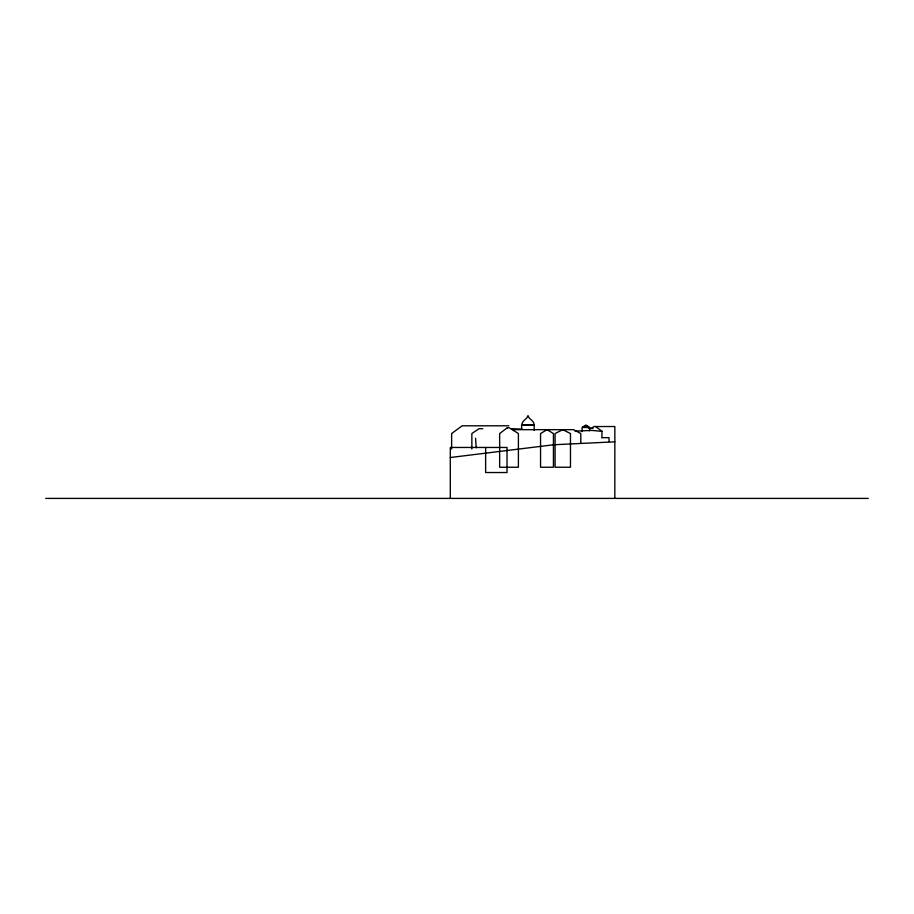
<?xml version="1.0" encoding="UTF-8"?>
<svg xmlns="http://www.w3.org/2000/svg" width="914" height="914" viewBox="0 0 914 914"><rect width="100%" height="100%" fill="white"/><g stroke="black" fill="none" stroke-linecap="round" stroke-linejoin="round"><path stroke-width="1.37" d="M589.279 430.848L589.621 430.083M589.667 429.991L589.793 427.501L585.92 425.09L582.058 427.501L582.058 431.602M522.351 429.169L511.909 428.7M591.495 428.346L593.94 426.53L614.848 426.53L614.825 498.404M450.305 457.514L553.564 444.775L614.825 441.816M575.009 431.134L591.861 430.403L601.938 431.374L601.938 437.669M521.654 424.827L534.164 424.827M508.812 425.798L462.153 425.798L451.63 433.544L451.63 448.991M583.566 427.501L582.606 427.501L585.92 425.433L589.142 427.501M584.012 427.501L587.839 427.501M588.285 427.501L588.947 427.501M588.81 428.346L593.06 428.346M482.752 428.7L479.005 428.7L471.853 433.544L471.853 448.991M512.948 429.671L573.581 429.671L580.801 433.544L580.801 443.37M601.743 437.669L609.032 437.669L609.032 441.588M45.7 498.404L868.3 498.404M475.577 438.229L476.205 447.78M595.562 426.53L602.177 431.374M534.199 424.827L534.199 430.483M521.62 424.827L521.62 429.1M485.642 447.46L485.642 472.538L507.019 472.538L507.019 447.46L450.305 447.46L450.305 498.404M521.894 424.45L521.871 425.033L534.142 425.033C534.119 420.154 528.818 419.503 528.006 415.596C527.161 419.355 522.488 419.96 521.894 424.45M506.95 428.06L499.65 433.544L499.65 467.237L518.398 467.237L518.398 433.544L508.881 427.626L506.95 428.06M547.086 429.671L540.551 433.544L540.551 467.237L553.438 467.237L553.438 433.544L547.086 429.671M562.773 429.671L555.072 433.544L555.072 467.237L570.473 467.237L570.473 433.544L562.773 429.671"/></g></svg>
